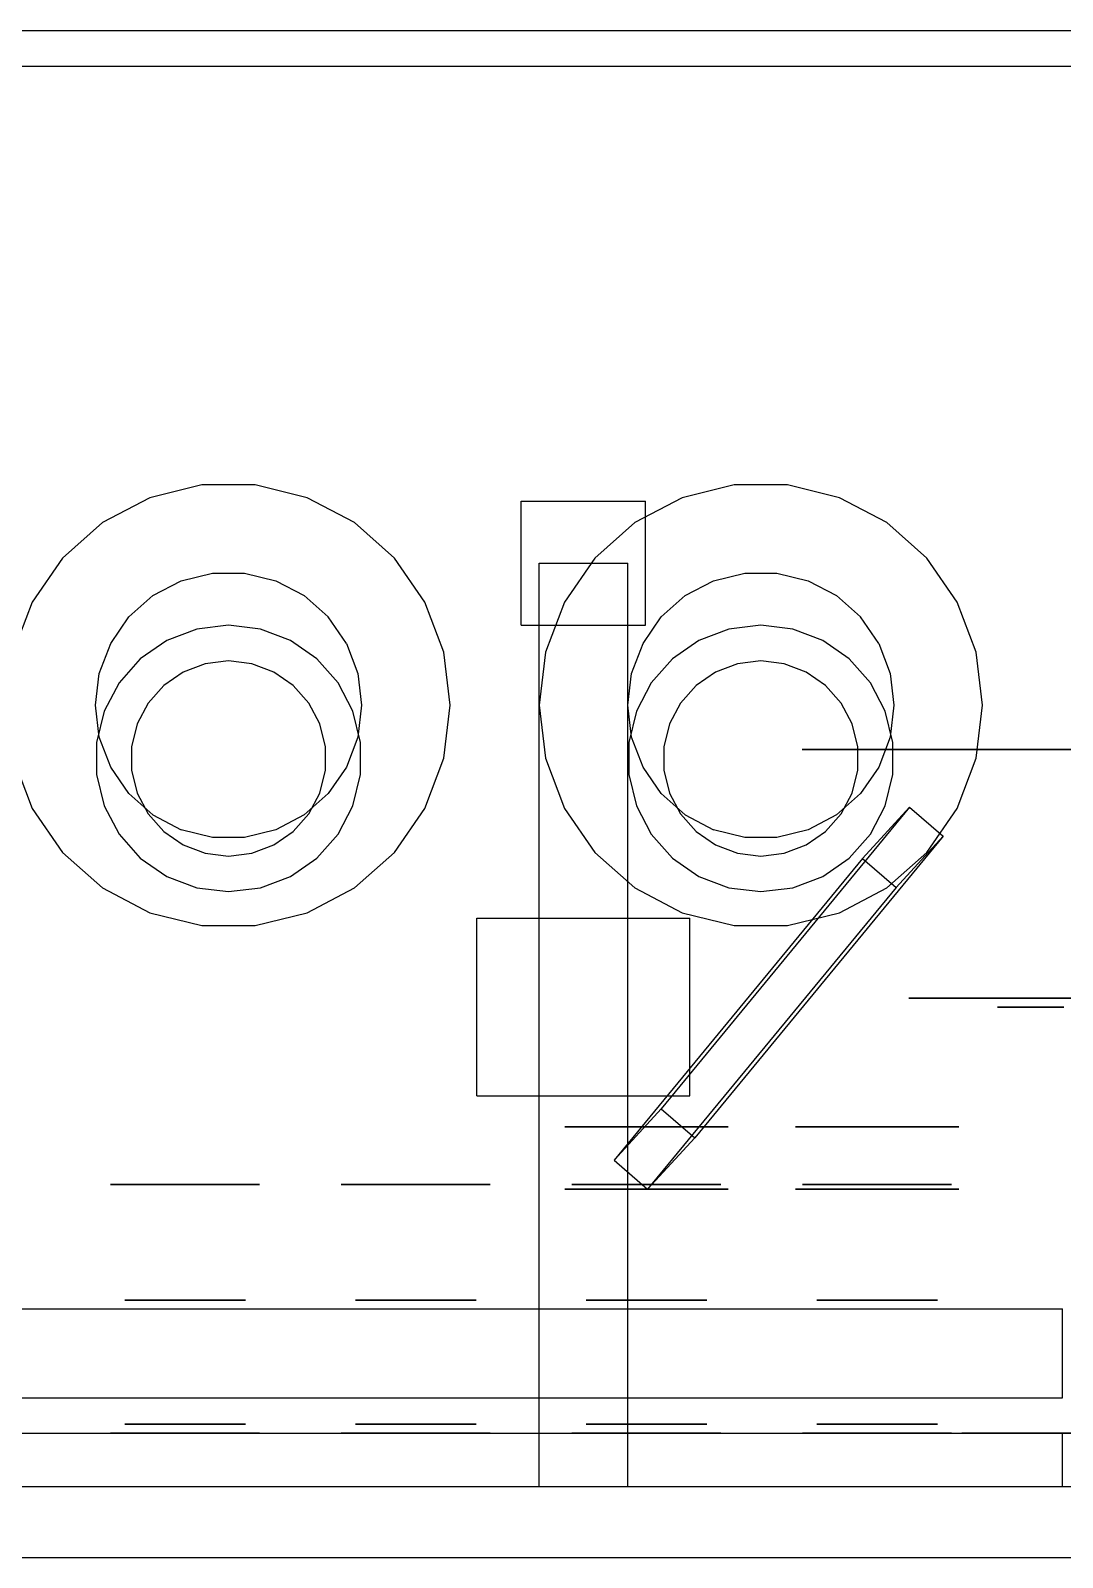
# Model space of a CAD drawing. Header units: millimetres. Extents: x -610 to 577, y -771 to 522.
# Drawn here: x -185.8 to -127.6, y 105 to 191 of the extents above; entities that cross this region are included whole.
import ezdxf

# ---------------------------------------------------------------- set-up
doc = ezdxf.new("R2010")
doc.units = ezdxf.units.MM
doc.layers.add('HIDDEN', color=8, linetype='Continuous')
doc.layers.add('VISIBLE', color=7, linetype='Continuous')

msp = doc.modelspace()

# ---------------------------------------------------------------- linework, layer by layer
at = {"layer": 'HIDDEN'}
for points in [[(-319.596, 191), (-79.596, 191)], [(-319.596, 191), (-79.596, 191)], [(-319.596, 191), (-79.596, 191)], [(-319.596, 191), (-79.596, 191)], [(-319.596, 189), (-79.596, 189)], [(-319.596, 189), (-79.596, 189)], [(-319.596, 189), (-79.596, 189)], [(-158.096, 164.5), (-151.096, 164.5)], [(-158.096, 164.5), (-151.096, 164.5)], [(-158.096, 157.5), (-158.096, 164.5)], [(-158.096, 157.5), (-158.096, 164.5)], [(-151.096, 157.5), (-151.096, 164.5)], [(-151.096, 157.5), (-151.096, 164.5)], [(-157.096, 161), (-152.096, 161)], [(-157.096, 161), (-152.096, 161)], [(-157.096, 109), (-157.096, 161)], [(-157.096, 109), (-157.096, 161)], [(-157.096, 161), (-152.096, 161)], [(-157.096, 161), (-152.096, 161)], [(-157.096, 109), (-157.096, 161)], [(-157.096, 109), (-157.096, 161)], [(-152.096, 109), (-152.096, 161)], [(-152.096, 109), (-152.096, 161)], [(-152.096, 109), (-152.096, 161)], [(-152.096, 109), (-152.096, 161)], [(-174.596, 157.5), (-176.391, 157.282)], [(-172.801, 157.282), (-174.596, 157.5)], [(-158.096, 157.5), (-151.096, 157.5)], [(-158.096, 157.5), (-151.096, 157.5)], [(-144.596, 157.5), (-146.391, 157.282)], [(-142.801, 157.282), (-144.596, 157.5)], [(-178.081, 156.641), (-179.569, 155.614)], [(-176.391, 157.282), (-178.081, 156.641)], [(-171.111, 156.641), (-172.801, 157.282)], [(-169.623, 155.614), (-171.111, 156.641)], [(-148.081, 156.641), (-149.569, 155.614)], [(-146.391, 157.282), (-148.081, 156.641)], [(-141.111, 156.641), (-142.801, 157.282)], [(-139.623, 155.614), (-141.111, 156.641)], [(-179.569, 155.614), (-180.768, 154.26)], [(-177.152, 154.87), (-178.243, 154.117)], [(-175.912, 155.34), (-177.152, 154.87)], [(-174.596, 155.5), (-175.912, 155.34)], [(-173.28, 155.34), (-174.596, 155.5)], [(-172.04, 154.87), (-173.28, 155.34)], [(-170.949, 154.117), (-172.04, 154.87)], [(-168.424, 154.26), (-169.623, 155.614)], [(-149.569, 155.614), (-150.768, 154.26)], [(-147.152, 154.87), (-148.243, 154.117)], [(-145.912, 155.34), (-147.152, 154.87)], [(-144.596, 155.5), (-145.912, 155.34)], [(-143.28, 155.34), (-144.596, 155.5)], [(-142.04, 154.87), (-143.28, 155.34)], [(-140.949, 154.117), (-142.04, 154.87)], [(-138.424, 154.26), (-139.623, 155.614)], [(-180.768, 154.26), (-181.609, 152.66)], [(-178.243, 154.117), (-179.122, 153.124)], [(-170.07, 153.124), (-170.949, 154.117)], [(-167.583, 152.66), (-168.424, 154.26)], [(-150.768, 154.26), (-151.609, 152.66)], [(-148.243, 154.117), (-149.122, 153.124)], [(-140.07, 153.124), (-140.949, 154.117)], [(-137.583, 152.66), (-138.424, 154.26)], [(-179.122, 153.124), (-179.739, 151.95)], [(-169.453, 151.95), (-170.07, 153.124)], [(-149.122, 153.124), (-149.739, 151.95)], [(-139.453, 151.95), (-140.07, 153.124)], [(-181.609, 152.66), (-182.041, 150.904)], [(-167.151, 150.904), (-167.583, 152.66)], [(-151.609, 152.66), (-152.041, 150.904)], [(-137.151, 150.904), (-137.583, 152.66)], [(-179.739, 151.95), (-180.056, 150.663)], [(-169.136, 150.663), (-169.453, 151.95)], [(-149.739, 151.95), (-150.056, 150.663)], [(-139.136, 150.663), (-139.453, 151.95)], [(-182.041, 150.904), (-182.041, 149.096)], [(-180.056, 150.663), (-180.056, 149.337)], [(-169.136, 149.337), (-169.136, 150.663)], [(-167.151, 149.096), (-167.151, 150.904)], [(-152.041, 150.904), (-152.041, 149.096)], [(-150.056, 150.663), (-150.056, 149.337)], [(-142.261, 150.5), (-142.13, 150.5)], [(-142.13, 150.5), (-142.261, 150.5)], [(-142.13, 150.5), (-141.092, 150.5)], [(-141.092, 150.5), (-142.13, 150.5)], [(-141.092, 150.5), (-139.075, 150.5)], [(-139.075, 150.5), (-141.092, 150.5)], [(-139.136, 149.337), (-139.136, 150.663)], [(-139.075, 150.5), (-136.198, 150.5)], [(-136.198, 150.5), (-139.075, 150.5)], [(-137.151, 149.096), (-137.151, 150.904)], [(-136.198, 150.5), (-132.626, 150.5)], [(-132.626, 150.5), (-136.198, 150.5)], [(-132.626, 150.5), (-128.569, 150.5)], [(-128.569, 150.5), (-132.626, 150.5)], [(-128.569, 150.5), (-124.261, 150.5)], [(-124.261, 150.5), (-128.569, 150.5)], [(-182.041, 149.096), (-181.609, 147.34)], [(-180.056, 149.337), (-179.739, 148.05)], [(-169.453, 148.05), (-169.136, 149.337)], [(-167.583, 147.34), (-167.151, 149.096)], [(-152.041, 149.096), (-151.609, 147.34)], [(-150.056, 149.337), (-149.739, 148.05)], [(-139.453, 148.05), (-139.136, 149.337)], [(-137.583, 147.34), (-137.151, 149.096)], [(-179.739, 148.05), (-179.122, 146.876)], [(-170.07, 146.876), (-169.453, 148.05)], [(-149.739, 148.05), (-149.122, 146.876)], [(-140.07, 146.876), (-139.453, 148.05)], [(-181.609, 147.34), (-180.768, 145.74)], [(-168.424, 145.74), (-167.583, 147.34)], [(-151.609, 147.34), (-150.768, 145.74)], [(-136.215, 147.261), (-150.215, 130.261)], [(-138.869, 144.373), (-136.215, 147.261)], [(-138.424, 145.74), (-137.583, 147.34)], [(-136.215, 147.261), (-134.323, 145.627)], [(-179.122, 146.876), (-178.243, 145.883)], [(-170.949, 145.883), (-170.07, 146.876)], [(-149.122, 146.876), (-148.243, 145.883)], [(-140.949, 145.883), (-140.07, 146.876)], [(-180.768, 145.74), (-179.569, 144.386)], [(-178.243, 145.883), (-177.152, 145.13)], [(-172.04, 145.13), (-170.949, 145.883)], [(-169.623, 144.386), (-168.424, 145.74)], [(-150.768, 145.74), (-149.569, 144.386)], [(-134.323, 145.627), (-148.323, 128.627)], [(-148.243, 145.883), (-147.152, 145.13)], [(-142.04, 145.13), (-140.949, 145.883)], [(-139.623, 144.386), (-138.424, 145.74)], [(-136.977, 142.739), (-134.323, 145.627)], [(-177.152, 145.13), (-175.912, 144.66)], [(-175.912, 144.66), (-174.596, 144.5)], [(-174.596, 144.5), (-173.28, 144.66)], [(-173.28, 144.66), (-172.04, 145.13)], [(-147.152, 145.13), (-145.912, 144.66)], [(-145.912, 144.66), (-144.596, 144.5)], [(-144.596, 144.5), (-143.28, 144.66)], [(-143.28, 144.66), (-142.04, 145.13)], [(-179.569, 144.386), (-178.081, 143.359)], [(-171.111, 143.359), (-169.623, 144.386)], [(-138.869, 144.373), (-152.869, 127.373)], [(-149.569, 144.386), (-148.081, 143.359)], [(-141.111, 143.359), (-139.623, 144.386)], [(-138.869, 144.373), (-136.977, 142.739)], [(-178.081, 143.359), (-176.391, 142.718)], [(-172.801, 142.718), (-171.111, 143.359)], [(-148.081, 143.359), (-146.391, 142.718)], [(-142.801, 142.718), (-141.111, 143.359)], [(-176.391, 142.718), (-174.596, 142.5)], [(-174.596, 142.5), (-172.801, 142.718)], [(-136.977, 142.739), (-150.977, 125.739)], [(-146.391, 142.718), (-144.596, 142.5)], [(-144.596, 142.5), (-142.801, 142.718)], [(-160.596, 141), (-148.596, 141)], [(-160.596, 141), (-148.596, 141)], [(-160.596, 131), (-160.596, 141)], [(-160.596, 131), (-160.596, 141)], [(-148.596, 131), (-148.596, 141)], [(-148.596, 131), (-148.596, 141)], [(-136.261, 136.5), (-136.174, 136.5)], [(-136.174, 136.5), (-136.261, 136.5)], [(-136.174, 136.5), (-135.482, 136.5)], [(-135.482, 136.5), (-136.174, 136.5)], [(-135.482, 136.5), (-134.137, 136.5)], [(-134.137, 136.5), (-135.482, 136.5)], [(-134.137, 136.5), (-132.219, 136.5)], [(-132.219, 136.5), (-134.137, 136.5)], [(-132.219, 136.5), (-129.838, 136.5)], [(-129.838, 136.5), (-132.219, 136.5)], [(-131.261, 136), (-131.21, 136)], [(-131.21, 136), (-131.261, 136)], [(-131.21, 136), (-130.806, 136)], [(-130.806, 136), (-131.21, 136)], [(-130.806, 136), (-130.022, 136)], [(-130.022, 136), (-130.806, 136)], [(-130.022, 136), (-128.903, 136)], [(-128.903, 136), (-130.022, 136)], [(-129.838, 136.5), (-127.133, 136.5)], [(-127.133, 136.5), (-129.838, 136.5)], [(-128.903, 136), (-127.514, 136)], [(-127.514, 136), (-128.903, 136)], [(-160.596, 131), (-148.596, 131)], [(-160.596, 131), (-148.596, 131)], [(-152.869, 127.373), (-150.215, 130.261)], [(-150.215, 130.261), (-148.323, 128.627)], [(-155.646, 129.25), (-155.612, 129.25)], [(-155.612, 129.25), (-155.646, 129.25)], [(-155.612, 129.25), (-155.347, 129.25)], [(-155.347, 129.25), (-155.612, 129.25)], [(-155.347, 129.25), (-154.832, 129.25)], [(-154.832, 129.25), (-155.347, 129.25)], [(-154.832, 129.25), (-154.096, 129.25)], [(-154.096, 129.25), (-154.832, 129.25)], [(-154.096, 129.25), (-153.184, 129.25)], [(-153.184, 129.25), (-154.096, 129.25)], [(-153.184, 129.25), (-152.147, 129.25)], [(-152.147, 129.25), (-153.184, 129.25)], [(-152.147, 129.25), (-151.046, 129.25)], [(-151.046, 129.25), (-152.147, 129.25)], [(-149.945, 129.25), (-151.046, 129.25)], [(-151.046, 129.25), (-149.945, 129.25)], [(-148.908, 129.25), (-149.945, 129.25)], [(-149.945, 129.25), (-148.908, 129.25)], [(-147.996, 129.25), (-148.908, 129.25)], [(-148.908, 129.25), (-147.996, 129.25)], [(-147.26, 129.25), (-147.996, 129.25)], [(-147.996, 129.25), (-147.26, 129.25)], [(-146.745, 129.25), (-147.26, 129.25)], [(-147.26, 129.25), (-146.745, 129.25)], [(-146.48, 129.25), (-146.745, 129.25)], [(-146.745, 129.25), (-146.48, 129.25)], [(-146.446, 129.25), (-146.48, 129.25)], [(-146.48, 129.25), (-146.446, 129.25)], [(-142.646, 129.25), (-142.612, 129.25)], [(-142.612, 129.25), (-142.646, 129.25)], [(-142.612, 129.25), (-142.347, 129.25)], [(-142.347, 129.25), (-142.612, 129.25)], [(-142.347, 129.25), (-141.832, 129.25)], [(-141.832, 129.25), (-142.347, 129.25)], [(-141.832, 129.25), (-141.096, 129.25)], [(-141.096, 129.25), (-141.832, 129.25)], [(-141.096, 129.25), (-140.184, 129.25)], [(-140.184, 129.25), (-141.096, 129.25)], [(-140.184, 129.25), (-139.147, 129.25)], [(-139.147, 129.25), (-140.184, 129.25)], [(-139.147, 129.25), (-138.046, 129.25)], [(-138.046, 129.25), (-139.147, 129.25)], [(-136.945, 129.25), (-138.046, 129.25)], [(-138.046, 129.25), (-136.945, 129.25)], [(-135.908, 129.25), (-136.945, 129.25)], [(-136.945, 129.25), (-135.908, 129.25)], [(-134.996, 129.25), (-135.908, 129.25)], [(-135.908, 129.25), (-134.996, 129.25)], [(-134.26, 129.25), (-134.996, 129.25)], [(-134.996, 129.25), (-134.26, 129.25)], [(-133.745, 129.25), (-134.26, 129.25)], [(-134.26, 129.25), (-133.745, 129.25)], [(-133.48, 129.25), (-133.745, 129.25)], [(-133.745, 129.25), (-133.48, 129.25)], [(-133.446, 129.25), (-133.48, 129.25)], [(-133.48, 129.25), (-133.446, 129.25)], [(-150.977, 125.739), (-148.323, 128.627)], [(-152.869, 127.373), (-150.977, 125.739)], [(-181.246, 126), (-181.215, 126)], [(-181.215, 126), (-181.246, 126)], [(-181.215, 126), (-180.973, 126)], [(-180.973, 126), (-181.215, 126)], [(-180.973, 126), (-180.503, 126)], [(-180.503, 126), (-180.973, 126)], [(-180.503, 126), (-179.831, 126)], [(-179.831, 126), (-180.503, 126)], [(-179.831, 126), (-178.998, 126)], [(-178.998, 126), (-179.831, 126)], [(-178.998, 126), (-178.051, 126)], [(-178.051, 126), (-178.998, 126)], [(-178.051, 126), (-177.046, 126)], [(-177.046, 126), (-178.051, 126)], [(-176.041, 126), (-177.046, 126)], [(-177.046, 126), (-176.041, 126)], [(-175.094, 126), (-176.041, 126)], [(-176.041, 126), (-175.094, 126)], [(-174.261, 126), (-175.094, 126)], [(-175.094, 126), (-174.261, 126)], [(-173.589, 126), (-174.261, 126)], [(-174.261, 126), (-173.589, 126)], [(-173.119, 126), (-173.589, 126)], [(-173.589, 126), (-173.119, 126)], [(-172.877, 126), (-173.119, 126)], [(-173.119, 126), (-172.877, 126)], [(-172.846, 126), (-172.877, 126)], [(-172.877, 126), (-172.846, 126)], [(-168.246, 126), (-168.215, 126)], [(-168.215, 126), (-168.246, 126)], [(-168.215, 126), (-167.973, 126)], [(-167.973, 126), (-168.215, 126)], [(-167.973, 126), (-167.503, 126)], [(-167.503, 126), (-167.973, 126)], [(-167.503, 126), (-166.831, 126)], [(-166.831, 126), (-167.503, 126)], [(-166.831, 126), (-165.998, 126)], [(-165.998, 126), (-166.831, 126)], [(-165.998, 126), (-165.051, 126)], [(-165.051, 126), (-165.998, 126)], [(-165.051, 126), (-164.046, 126)], [(-164.046, 126), (-165.051, 126)], [(-163.041, 126), (-164.046, 126)], [(-164.046, 126), (-163.041, 126)], [(-162.094, 126), (-163.041, 126)], [(-163.041, 126), (-162.094, 126)], [(-161.261, 126), (-162.094, 126)], [(-162.094, 126), (-161.261, 126)], [(-160.589, 126), (-161.261, 126)], [(-161.261, 126), (-160.589, 126)], [(-160.119, 126), (-160.589, 126)], [(-160.589, 126), (-160.119, 126)], [(-159.877, 126), (-160.119, 126)], [(-160.119, 126), (-159.877, 126)], [(-159.846, 126), (-159.877, 126)], [(-159.877, 126), (-159.846, 126)], [(-155.646, 125.75), (-155.612, 125.75)], [(-155.612, 125.75), (-155.646, 125.75)], [(-155.612, 125.75), (-155.347, 125.75)], [(-155.347, 125.75), (-155.612, 125.75)], [(-155.347, 125.75), (-154.832, 125.75)], [(-154.832, 125.75), (-155.347, 125.75)], [(-155.246, 126), (-155.215, 126)], [(-155.215, 126), (-155.246, 126)], [(-155.215, 126), (-154.973, 126)], [(-154.973, 126), (-155.215, 126)], [(-154.973, 126), (-154.503, 126)], [(-154.503, 126), (-154.973, 126)], [(-154.832, 125.75), (-154.096, 125.75)], [(-154.096, 125.75), (-154.832, 125.75)], [(-154.503, 126), (-153.831, 126)], [(-153.831, 126), (-154.503, 126)], [(-154.096, 125.75), (-153.184, 125.75)], [(-153.184, 125.75), (-154.096, 125.75)], [(-153.831, 126), (-152.998, 126)], [(-152.998, 126), (-153.831, 126)], [(-153.184, 125.75), (-152.147, 125.75)], [(-152.147, 125.75), (-153.184, 125.75)], [(-152.998, 126), (-152.051, 126)], [(-152.051, 126), (-152.998, 126)], [(-152.147, 125.75), (-151.046, 125.75)], [(-151.046, 125.75), (-152.147, 125.75)], [(-152.051, 126), (-151.046, 126)], [(-151.046, 126), (-152.051, 126)], [(-150.041, 126), (-151.046, 126)], [(-151.046, 126), (-150.041, 126)], [(-149.945, 125.75), (-151.046, 125.75)], [(-151.046, 125.75), (-149.945, 125.75)], [(-149.094, 126), (-150.041, 126)], [(-150.041, 126), (-149.094, 126)], [(-148.908, 125.75), (-149.945, 125.75)], [(-149.945, 125.75), (-148.908, 125.75)], [(-148.261, 126), (-149.094, 126)], [(-149.094, 126), (-148.261, 126)], [(-147.996, 125.75), (-148.908, 125.75)], [(-148.908, 125.75), (-147.996, 125.75)], [(-147.589, 126), (-148.261, 126)], [(-148.261, 126), (-147.589, 126)], [(-147.26, 125.75), (-147.996, 125.75)], [(-147.996, 125.75), (-147.26, 125.75)], [(-147.119, 126), (-147.589, 126)], [(-147.589, 126), (-147.119, 126)], [(-146.745, 125.75), (-147.26, 125.75)], [(-147.26, 125.75), (-146.745, 125.75)], [(-146.877, 126), (-147.119, 126)], [(-147.119, 126), (-146.877, 126)], [(-146.846, 126), (-146.877, 126)], [(-146.877, 126), (-146.846, 126)], [(-146.48, 125.75), (-146.745, 125.75)], [(-146.745, 125.75), (-146.48, 125.75)], [(-146.446, 125.75), (-146.48, 125.75)], [(-146.48, 125.75), (-146.446, 125.75)], [(-142.646, 125.75), (-142.612, 125.75)], [(-142.612, 125.75), (-142.646, 125.75)], [(-142.612, 125.75), (-142.347, 125.75)], [(-142.347, 125.75), (-142.612, 125.75)], [(-142.347, 125.75), (-141.832, 125.75)], [(-141.832, 125.75), (-142.347, 125.75)], [(-142.246, 126), (-142.215, 126)], [(-142.215, 126), (-142.246, 126)], [(-142.215, 126), (-141.973, 126)], [(-141.973, 126), (-142.215, 126)], [(-141.973, 126), (-141.503, 126)], [(-141.503, 126), (-141.973, 126)], [(-141.832, 125.75), (-141.096, 125.75)], [(-141.096, 125.75), (-141.832, 125.75)], [(-141.503, 126), (-140.831, 126)], [(-140.831, 126), (-141.503, 126)], [(-141.096, 125.75), (-140.184, 125.75)], [(-140.184, 125.75), (-141.096, 125.75)], [(-140.831, 126), (-139.998, 126)], [(-139.998, 126), (-140.831, 126)], [(-140.184, 125.75), (-139.147, 125.75)], [(-139.147, 125.75), (-140.184, 125.75)], [(-139.998, 126), (-139.051, 126)], [(-139.051, 126), (-139.998, 126)], [(-139.147, 125.75), (-138.046, 125.75)], [(-138.046, 125.75), (-139.147, 125.75)], [(-139.051, 126), (-138.046, 126)], [(-138.046, 126), (-139.051, 126)], [(-137.041, 126), (-138.046, 126)], [(-138.046, 126), (-137.041, 126)], [(-136.945, 125.75), (-138.046, 125.75)], [(-138.046, 125.75), (-136.945, 125.75)], [(-136.094, 126), (-137.041, 126)], [(-137.041, 126), (-136.094, 126)], [(-135.908, 125.75), (-136.945, 125.75)], [(-136.945, 125.75), (-135.908, 125.75)], [(-135.261, 126), (-136.094, 126)], [(-136.094, 126), (-135.261, 126)], [(-134.996, 125.75), (-135.908, 125.75)], [(-135.908, 125.75), (-134.996, 125.75)], [(-134.589, 126), (-135.261, 126)], [(-135.261, 126), (-134.589, 126)], [(-134.26, 125.75), (-134.996, 125.75)], [(-134.996, 125.75), (-134.26, 125.75)], [(-134.119, 126), (-134.589, 126)], [(-134.589, 126), (-134.119, 126)], [(-133.745, 125.75), (-134.26, 125.75)], [(-134.26, 125.75), (-133.745, 125.75)], [(-133.877, 126), (-134.119, 126)], [(-134.119, 126), (-133.877, 126)], [(-133.846, 126), (-133.877, 126)], [(-133.877, 126), (-133.846, 126)], [(-133.48, 125.75), (-133.745, 125.75)], [(-133.745, 125.75), (-133.48, 125.75)], [(-133.446, 125.75), (-133.48, 125.75)], [(-133.48, 125.75), (-133.446, 125.75)], [(-259.596, 119), (-127.596, 119)], [(-259.596, 119), (-127.596, 119)], [(-259.596, 119), (-127.596, 119)], [(-259.596, 119), (-127.596, 119)], [(-180.446, 119.5), (-180.421, 119.5)], [(-180.421, 119.5), (-180.446, 119.5)], [(-180.421, 119.5), (-180.225, 119.5)], [(-180.225, 119.5), (-180.421, 119.5)], [(-180.225, 119.5), (-179.844, 119.5)], [(-179.844, 119.5), (-180.225, 119.5)], [(-179.844, 119.5), (-179.301, 119.5)], [(-179.301, 119.5), (-179.844, 119.5)], [(-179.301, 119.5), (-178.626, 119.5)], [(-178.626, 119.5), (-179.301, 119.5)], [(-178.626, 119.5), (-177.86, 119.5)], [(-177.86, 119.5), (-178.626, 119.5)], [(-177.86, 119.5), (-177.046, 119.5)], [(-177.046, 119.5), (-177.86, 119.5)], [(-176.232, 119.5), (-177.046, 119.5)], [(-177.046, 119.5), (-176.232, 119.5)], [(-175.466, 119.5), (-176.232, 119.5)], [(-176.232, 119.5), (-175.466, 119.5)], [(-174.791, 119.5), (-175.466, 119.5)], [(-175.466, 119.5), (-174.791, 119.5)], [(-174.248, 119.5), (-174.791, 119.5)], [(-174.791, 119.5), (-174.248, 119.5)], [(-173.867, 119.5), (-174.248, 119.5)], [(-174.248, 119.5), (-173.867, 119.5)], [(-173.671, 119.5), (-173.867, 119.5)], [(-173.867, 119.5), (-173.671, 119.5)], [(-173.646, 119.5), (-173.671, 119.5)], [(-173.671, 119.5), (-173.646, 119.5)], [(-167.446, 119.5), (-167.421, 119.5)], [(-167.421, 119.5), (-167.446, 119.5)], [(-167.421, 119.5), (-167.225, 119.5)], [(-167.225, 119.5), (-167.421, 119.5)], [(-167.225, 119.5), (-166.844, 119.5)], [(-166.844, 119.5), (-167.225, 119.5)], [(-166.844, 119.5), (-166.301, 119.5)], [(-166.301, 119.5), (-166.844, 119.5)], [(-166.301, 119.5), (-165.626, 119.5)], [(-165.626, 119.5), (-166.301, 119.5)], [(-165.626, 119.5), (-164.86, 119.5)], [(-164.86, 119.5), (-165.626, 119.5)], [(-164.86, 119.5), (-164.046, 119.5)], [(-164.046, 119.5), (-164.86, 119.5)], [(-163.232, 119.5), (-164.046, 119.5)], [(-164.046, 119.5), (-163.232, 119.5)], [(-162.466, 119.5), (-163.232, 119.5)], [(-163.232, 119.5), (-162.466, 119.5)], [(-161.791, 119.5), (-162.466, 119.5)], [(-162.466, 119.5), (-161.791, 119.5)], [(-161.248, 119.5), (-161.791, 119.5)], [(-161.791, 119.5), (-161.248, 119.5)], [(-160.867, 119.5), (-161.248, 119.5)], [(-161.248, 119.5), (-160.867, 119.5)], [(-160.671, 119.5), (-160.867, 119.5)], [(-160.867, 119.5), (-160.671, 119.5)], [(-160.646, 119.5), (-160.671, 119.5)], [(-160.671, 119.5), (-160.646, 119.5)], [(-154.446, 119.5), (-154.421, 119.5)], [(-154.421, 119.5), (-154.446, 119.5)], [(-154.421, 119.5), (-154.225, 119.5)], [(-154.225, 119.5), (-154.421, 119.5)], [(-154.225, 119.5), (-153.844, 119.5)], [(-153.844, 119.5), (-154.225, 119.5)], [(-153.844, 119.5), (-153.301, 119.5)], [(-153.301, 119.5), (-153.844, 119.5)], [(-153.301, 119.5), (-152.626, 119.5)], [(-152.626, 119.5), (-153.301, 119.5)], [(-152.626, 119.5), (-151.86, 119.5)], [(-151.86, 119.5), (-152.626, 119.5)], [(-151.86, 119.5), (-151.046, 119.5)], [(-151.046, 119.5), (-151.86, 119.5)], [(-150.232, 119.5), (-151.046, 119.5)], [(-151.046, 119.5), (-150.232, 119.5)], [(-149.466, 119.5), (-150.232, 119.5)], [(-150.232, 119.5), (-149.466, 119.5)], [(-148.791, 119.5), (-149.466, 119.5)], [(-149.466, 119.5), (-148.791, 119.5)], [(-148.248, 119.5), (-148.791, 119.5)], [(-148.791, 119.5), (-148.248, 119.5)], [(-147.867, 119.5), (-148.248, 119.5)], [(-148.248, 119.5), (-147.867, 119.5)], [(-147.671, 119.5), (-147.867, 119.5)], [(-147.867, 119.5), (-147.671, 119.5)], [(-147.646, 119.5), (-147.671, 119.5)], [(-147.671, 119.5), (-147.646, 119.5)], [(-141.446, 119.5), (-141.421, 119.5)], [(-141.421, 119.5), (-141.446, 119.5)], [(-141.421, 119.5), (-141.225, 119.5)], [(-141.225, 119.5), (-141.421, 119.5)], [(-141.225, 119.5), (-140.844, 119.5)], [(-140.844, 119.5), (-141.225, 119.5)], [(-140.844, 119.5), (-140.301, 119.5)], [(-140.301, 119.5), (-140.844, 119.5)], [(-140.301, 119.5), (-139.626, 119.5)], [(-139.626, 119.5), (-140.301, 119.5)], [(-139.626, 119.5), (-138.86, 119.5)], [(-138.86, 119.5), (-139.626, 119.5)], [(-138.86, 119.5), (-138.046, 119.5)], [(-138.046, 119.5), (-138.86, 119.5)], [(-137.232, 119.5), (-138.046, 119.5)], [(-138.046, 119.5), (-137.232, 119.5)], [(-136.466, 119.5), (-137.232, 119.5)], [(-137.232, 119.5), (-136.466, 119.5)], [(-135.791, 119.5), (-136.466, 119.5)], [(-136.466, 119.5), (-135.791, 119.5)], [(-135.248, 119.5), (-135.791, 119.5)], [(-135.791, 119.5), (-135.248, 119.5)], [(-134.867, 119.5), (-135.248, 119.5)], [(-135.248, 119.5), (-134.867, 119.5)], [(-134.671, 119.5), (-134.867, 119.5)], [(-134.867, 119.5), (-134.671, 119.5)], [(-134.646, 119.5), (-134.671, 119.5)], [(-134.671, 119.5), (-134.646, 119.5)], [(-127.596, 114), (-127.596, 119)], [(-127.596, 114), (-127.596, 119)], [(-127.596, 114), (-127.596, 119)], [(-127.596, 114), (-127.596, 119)], [(-259.596, 114), (-127.596, 114)], [(-259.596, 114), (-127.596, 114)], [(-259.596, 114), (-127.596, 114)], [(-259.596, 114), (-127.596, 114)], [(-259.596, 112), (-127.596, 112)], [(-259.596, 112), (-127.596, 112)], [(-181.246, 112), (-181.215, 112)], [(-181.215, 112), (-181.246, 112)], [(-181.215, 112), (-180.973, 112)], [(-180.973, 112), (-181.215, 112)], [(-180.973, 112), (-180.503, 112)], [(-180.503, 112), (-180.973, 112)], [(-180.503, 112), (-179.831, 112)], [(-179.831, 112), (-180.503, 112)], [(-180.446, 112.5), (-180.421, 112.5)], [(-180.421, 112.5), (-180.446, 112.5)], [(-180.421, 112.5), (-180.225, 112.5)], [(-180.225, 112.5), (-180.421, 112.5)], [(-180.225, 112.5), (-179.844, 112.5)], [(-179.844, 112.5), (-180.225, 112.5)], [(-179.844, 112.5), (-179.301, 112.5)], [(-179.301, 112.5), (-179.844, 112.5)], [(-179.831, 112), (-178.998, 112)], [(-178.998, 112), (-179.831, 112)], [(-179.301, 112.5), (-178.626, 112.5)], [(-178.626, 112.5), (-179.301, 112.5)], [(-178.998, 112), (-178.051, 112)], [(-178.051, 112), (-178.998, 112)], [(-178.626, 112.5), (-177.86, 112.5)], [(-177.86, 112.5), (-178.626, 112.5)], [(-178.051, 112), (-177.046, 112)], [(-177.046, 112), (-178.051, 112)], [(-177.86, 112.5), (-177.046, 112.5)], [(-177.046, 112.5), (-177.86, 112.5)], [(-176.232, 112.5), (-177.046, 112.5)], [(-177.046, 112.5), (-176.232, 112.5)], [(-176.041, 112), (-177.046, 112)], [(-177.046, 112), (-176.041, 112)], [(-175.466, 112.5), (-176.232, 112.5)], [(-176.232, 112.5), (-175.466, 112.5)], [(-175.094, 112), (-176.041, 112)], [(-176.041, 112), (-175.094, 112)], [(-174.791, 112.5), (-175.466, 112.5)], [(-175.466, 112.5), (-174.791, 112.5)], [(-174.261, 112), (-175.094, 112)], [(-175.094, 112), (-174.261, 112)], [(-174.248, 112.5), (-174.791, 112.5)], [(-174.791, 112.5), (-174.248, 112.5)], [(-173.589, 112), (-174.261, 112)], [(-174.261, 112), (-173.589, 112)], [(-173.867, 112.5), (-174.248, 112.5)], [(-174.248, 112.5), (-173.867, 112.5)], [(-173.671, 112.5), (-173.867, 112.5)], [(-173.867, 112.5), (-173.671, 112.5)], [(-173.646, 112.5), (-173.671, 112.5)], [(-173.671, 112.5), (-173.646, 112.5)], [(-173.119, 112), (-173.589, 112)], [(-173.589, 112), (-173.119, 112)], [(-172.877, 112), (-173.119, 112)], [(-173.119, 112), (-172.877, 112)], [(-172.846, 112), (-172.877, 112)], [(-172.877, 112), (-172.846, 112)], [(-168.246, 112), (-168.215, 112)], [(-168.215, 112), (-168.246, 112)], [(-168.215, 112), (-167.973, 112)], [(-167.973, 112), (-168.215, 112)], [(-167.973, 112), (-167.503, 112)], [(-167.503, 112), (-167.973, 112)], [(-167.503, 112), (-166.831, 112)], [(-166.831, 112), (-167.503, 112)], [(-167.446, 112.5), (-167.421, 112.5)], [(-167.421, 112.5), (-167.446, 112.5)], [(-167.421, 112.5), (-167.225, 112.5)], [(-167.225, 112.5), (-167.421, 112.5)], [(-167.225, 112.5), (-166.844, 112.5)], [(-166.844, 112.5), (-167.225, 112.5)], [(-166.844, 112.5), (-166.301, 112.5)], [(-166.301, 112.5), (-166.844, 112.5)], [(-166.831, 112), (-165.998, 112)], [(-165.998, 112), (-166.831, 112)], [(-166.301, 112.5), (-165.626, 112.5)], [(-165.626, 112.5), (-166.301, 112.5)], [(-165.998, 112), (-165.051, 112)], [(-165.051, 112), (-165.998, 112)], [(-165.626, 112.5), (-164.86, 112.5)], [(-164.86, 112.5), (-165.626, 112.5)], [(-165.051, 112), (-164.046, 112)], [(-164.046, 112), (-165.051, 112)], [(-164.86, 112.5), (-164.046, 112.5)], [(-164.046, 112.5), (-164.86, 112.5)], [(-163.232, 112.5), (-164.046, 112.5)], [(-164.046, 112.5), (-163.232, 112.5)], [(-163.041, 112), (-164.046, 112)], [(-164.046, 112), (-163.041, 112)], [(-162.466, 112.5), (-163.232, 112.5)], [(-163.232, 112.5), (-162.466, 112.5)], [(-162.094, 112), (-163.041, 112)], [(-163.041, 112), (-162.094, 112)], [(-161.791, 112.5), (-162.466, 112.5)], [(-162.466, 112.5), (-161.791, 112.5)], [(-161.261, 112), (-162.094, 112)], [(-162.094, 112), (-161.261, 112)], [(-161.248, 112.5), (-161.791, 112.5)], [(-161.791, 112.5), (-161.248, 112.5)], [(-160.589, 112), (-161.261, 112)], [(-161.261, 112), (-160.589, 112)], [(-160.867, 112.5), (-161.248, 112.5)], [(-161.248, 112.5), (-160.867, 112.5)], [(-160.671, 112.5), (-160.867, 112.5)], [(-160.867, 112.5), (-160.671, 112.5)], [(-160.646, 112.5), (-160.671, 112.5)], [(-160.671, 112.5), (-160.646, 112.5)], [(-160.119, 112), (-160.589, 112)], [(-160.589, 112), (-160.119, 112)], [(-159.877, 112), (-160.119, 112)], [(-160.119, 112), (-159.877, 112)], [(-159.846, 112), (-159.877, 112)], [(-159.877, 112), (-159.846, 112)], [(-155.246, 112), (-155.215, 112)], [(-155.215, 112), (-155.246, 112)], [(-155.215, 112), (-154.973, 112)], [(-154.973, 112), (-155.215, 112)], [(-154.973, 112), (-154.503, 112)], [(-154.503, 112), (-154.973, 112)], [(-154.503, 112), (-153.831, 112)], [(-153.831, 112), (-154.503, 112)], [(-154.446, 112.5), (-154.421, 112.5)], [(-154.421, 112.5), (-154.446, 112.5)], [(-154.421, 112.5), (-154.225, 112.5)], [(-154.225, 112.5), (-154.421, 112.5)], [(-154.225, 112.5), (-153.844, 112.5)], [(-153.844, 112.5), (-154.225, 112.5)], [(-153.844, 112.5), (-153.301, 112.5)], [(-153.301, 112.5), (-153.844, 112.5)], [(-153.831, 112), (-152.998, 112)], [(-152.998, 112), (-153.831, 112)], [(-153.301, 112.5), (-152.626, 112.5)], [(-152.626, 112.5), (-153.301, 112.5)], [(-152.998, 112), (-152.051, 112)], [(-152.051, 112), (-152.998, 112)], [(-152.626, 112.5), (-151.86, 112.5)], [(-151.86, 112.5), (-152.626, 112.5)], [(-152.051, 112), (-151.046, 112)], [(-151.046, 112), (-152.051, 112)], [(-151.86, 112.5), (-151.046, 112.5)], [(-151.046, 112.5), (-151.86, 112.5)], [(-150.232, 112.5), (-151.046, 112.5)], [(-151.046, 112.5), (-150.232, 112.5)], [(-150.041, 112), (-151.046, 112)], [(-151.046, 112), (-150.041, 112)], [(-149.466, 112.5), (-150.232, 112.5)], [(-150.232, 112.5), (-149.466, 112.5)], [(-149.094, 112), (-150.041, 112)], [(-150.041, 112), (-149.094, 112)], [(-148.791, 112.5), (-149.466, 112.5)], [(-149.466, 112.5), (-148.791, 112.5)], [(-148.261, 112), (-149.094, 112)], [(-149.094, 112), (-148.261, 112)], [(-148.248, 112.5), (-148.791, 112.5)], [(-148.791, 112.5), (-148.248, 112.5)], [(-147.589, 112), (-148.261, 112)], [(-148.261, 112), (-147.589, 112)], [(-147.867, 112.5), (-148.248, 112.5)], [(-148.248, 112.5), (-147.867, 112.5)], [(-147.671, 112.5), (-147.867, 112.5)], [(-147.867, 112.5), (-147.671, 112.5)], [(-147.646, 112.5), (-147.671, 112.5)], [(-147.671, 112.5), (-147.646, 112.5)], [(-147.119, 112), (-147.589, 112)], [(-147.589, 112), (-147.119, 112)], [(-146.877, 112), (-147.119, 112)], [(-147.119, 112), (-146.877, 112)], [(-146.846, 112), (-146.877, 112)], [(-146.877, 112), (-146.846, 112)], [(-142.246, 112), (-142.215, 112)], [(-142.215, 112), (-142.246, 112)], [(-142.215, 112), (-141.973, 112)], [(-141.973, 112), (-142.215, 112)], [(-141.973, 112), (-141.503, 112)], [(-141.503, 112), (-141.973, 112)], [(-141.503, 112), (-140.831, 112)], [(-140.831, 112), (-141.503, 112)], [(-141.446, 112.5), (-141.421, 112.5)], [(-141.421, 112.5), (-141.446, 112.5)], [(-141.421, 112.5), (-141.225, 112.5)], [(-141.225, 112.5), (-141.421, 112.5)], [(-141.225, 112.5), (-140.844, 112.5)], [(-140.844, 112.5), (-141.225, 112.5)], [(-140.844, 112.5), (-140.301, 112.5)], [(-140.301, 112.5), (-140.844, 112.5)], [(-140.831, 112), (-139.998, 112)], [(-139.998, 112), (-140.831, 112)], [(-140.301, 112.5), (-139.626, 112.5)], [(-139.626, 112.5), (-140.301, 112.5)], [(-139.998, 112), (-139.051, 112)], [(-139.051, 112), (-139.998, 112)], [(-139.626, 112.5), (-138.86, 112.5)], [(-138.86, 112.5), (-139.626, 112.5)], [(-139.051, 112), (-138.046, 112)], [(-138.046, 112), (-139.051, 112)], [(-138.86, 112.5), (-138.046, 112.5)], [(-138.046, 112.5), (-138.86, 112.5)], [(-137.232, 112.5), (-138.046, 112.5)], [(-138.046, 112.5), (-137.232, 112.5)], [(-137.041, 112), (-138.046, 112)], [(-138.046, 112), (-137.041, 112)], [(-136.466, 112.5), (-137.232, 112.5)], [(-137.232, 112.5), (-136.466, 112.5)], [(-136.094, 112), (-137.041, 112)], [(-137.041, 112), (-136.094, 112)], [(-135.791, 112.5), (-136.466, 112.5)], [(-136.466, 112.5), (-135.791, 112.5)], [(-135.261, 112), (-136.094, 112)], [(-136.094, 112), (-135.261, 112)], [(-135.248, 112.5), (-135.791, 112.5)], [(-135.791, 112.5), (-135.248, 112.5)], [(-134.589, 112), (-135.261, 112)], [(-135.261, 112), (-134.589, 112)], [(-134.867, 112.5), (-135.248, 112.5)], [(-135.248, 112.5), (-134.867, 112.5)], [(-134.671, 112.5), (-134.867, 112.5)], [(-134.867, 112.5), (-134.671, 112.5)], [(-134.646, 112.5), (-134.671, 112.5)], [(-134.671, 112.5), (-134.646, 112.5)], [(-134.119, 112), (-134.589, 112)], [(-134.589, 112), (-134.119, 112)], [(-133.877, 112), (-134.119, 112)], [(-134.119, 112), (-133.877, 112)], [(-133.846, 112), (-133.877, 112)], [(-133.877, 112), (-133.846, 112)], [(-133.261, 112), (-133.196, 112)], [(-133.196, 112), (-133.261, 112)], [(-133.196, 112), (-132.676, 112)], [(-132.676, 112), (-133.196, 112)], [(-132.676, 112), (-131.668, 112)], [(-131.668, 112), (-132.676, 112)], [(-131.668, 112), (-130.229, 112)], [(-130.229, 112), (-131.668, 112)], [(-130.229, 112), (-128.444, 112)], [(-128.444, 112), (-130.229, 112)], [(-128.444, 112), (-126.415, 112)], [(-126.415, 112), (-128.444, 112)], [(-127.596, 109), (-127.596, 112)], [(-127.596, 109), (-127.596, 112)], [(-319.596, 109), (-79.596, 109)], [(-319.596, 109), (-79.596, 109)], [(-319.596, 109), (-79.596, 109)], [(-319.596, 109), (-79.596, 109)], [(-259.596, 109), (-127.596, 109)], [(-259.596, 109), (-127.596, 109)], [(-157.096, 109), (-152.096, 109)], [(-157.096, 109), (-152.096, 109)], [(-157.096, 109), (-152.096, 109)], [(-157.096, 109), (-152.096, 109)], [(-319.596, 105), (-79.596, 105)]]:
    msp.add_lwpolyline(points, dxfattribs=at)
at = {"layer": 'VISIBLE'}
for points in [[(-192.268, 189), (-79.596, 189)], [(-176.103, 165.409), (-179.029, 164.688)], [(-173.089, 165.409), (-176.103, 165.409)], [(-170.163, 164.688), (-173.089, 165.409)], [(-146.103, 165.409), (-149.029, 164.688)], [(-143.089, 165.409), (-146.103, 165.409)], [(-140.163, 164.688), (-143.089, 165.409)], [(-179.029, 164.688), (-181.697, 163.287)], [(-167.495, 163.287), (-170.163, 164.688)], [(-149.029, 164.688), (-151.697, 163.287)], [(-137.495, 163.287), (-140.163, 164.688)], [(-181.697, 163.287), (-183.952, 161.289)], [(-165.24, 161.289), (-167.495, 163.287)], [(-151.697, 163.287), (-153.952, 161.289)], [(-135.24, 161.289), (-137.495, 163.287)], [(-183.952, 161.289), (-185.664, 158.809)], [(-163.528, 158.809), (-165.24, 161.289)], [(-153.952, 161.289), (-155.664, 158.809)], [(-133.528, 158.809), (-135.24, 161.289)], [(-178.856, 159.172), (-177.256, 160.013)], [(-177.256, 160.013), (-175.5, 160.445)], [(-175.5, 160.445), (-173.692, 160.445)], [(-173.692, 160.445), (-171.936, 160.013)], [(-171.936, 160.013), (-170.336, 159.172)], [(-148.856, 159.172), (-147.256, 160.013)], [(-147.256, 160.013), (-145.5, 160.445)], [(-145.5, 160.445), (-143.692, 160.445)], [(-143.692, 160.445), (-141.936, 160.013)], [(-141.936, 160.013), (-140.336, 159.172)], [(-180.21, 157.973), (-178.856, 159.172)], [(-170.336, 159.172), (-168.982, 157.973)], [(-150.21, 157.973), (-148.856, 159.172)], [(-140.336, 159.172), (-138.982, 157.973)], [(-185.664, 158.809), (-186.733, 155.991)], [(-162.459, 155.991), (-163.528, 158.809)], [(-155.664, 158.809), (-156.733, 155.991)], [(-132.459, 155.991), (-133.528, 158.809)], [(-181.237, 156.485), (-180.21, 157.973)], [(-167.955, 156.485), (-168.982, 157.973)], [(-151.237, 156.485), (-150.21, 157.973)], [(-137.955, 156.485), (-138.982, 157.973)], [(-181.878, 154.795), (-181.237, 156.485)], [(-167.955, 156.485), (-167.314, 154.795)], [(-162.096, 153), (-162.459, 155.991)], [(-156.733, 155.991), (-157.096, 153)], [(-151.878, 154.795), (-151.237, 156.485)], [(-137.955, 156.485), (-137.314, 154.795)], [(-132.096, 153), (-132.459, 155.991)], [(-182.096, 153), (-181.878, 154.795)], [(-167.314, 154.795), (-167.096, 153)], [(-152.096, 153), (-151.878, 154.795)], [(-137.314, 154.795), (-137.096, 153)], [(-181.878, 151.205), (-182.096, 153)], [(-167.096, 153), (-167.314, 151.205)], [(-162.459, 150.009), (-162.096, 153)], [(-157.096, 153), (-156.733, 150.009)], [(-151.878, 151.205), (-152.096, 153)], [(-137.096, 153), (-137.314, 151.205)], [(-132.459, 150.009), (-132.096, 153)], [(-181.237, 149.515), (-181.878, 151.205)], [(-167.314, 151.205), (-167.955, 149.515)], [(-151.237, 149.515), (-151.878, 151.205)], [(-137.314, 151.205), (-137.955, 149.515)], [(-186.733, 150.009), (-185.664, 147.191)], [(-163.528, 147.191), (-162.459, 150.009)], [(-156.733, 150.009), (-155.664, 147.191)], [(-133.528, 147.191), (-132.459, 150.009)], [(-180.21, 148.027), (-181.237, 149.515)], [(-167.955, 149.515), (-168.982, 148.027)], [(-150.21, 148.027), (-151.237, 149.515)], [(-137.955, 149.515), (-138.982, 148.027)], [(-178.856, 146.828), (-180.21, 148.027)], [(-168.982, 148.027), (-170.336, 146.828)], [(-148.856, 146.828), (-150.21, 148.027)], [(-138.982, 148.027), (-140.336, 146.828)], [(-185.664, 147.191), (-183.952, 144.711)], [(-165.24, 144.711), (-163.528, 147.191)], [(-155.664, 147.191), (-153.952, 144.711)], [(-135.24, 144.711), (-133.528, 147.191)], [(-178.856, 146.828), (-177.256, 145.987)], [(-170.336, 146.828), (-171.936, 145.987)], [(-148.856, 146.828), (-147.256, 145.987)], [(-140.336, 146.828), (-141.936, 145.987)], [(-175.5, 145.555), (-177.256, 145.987)], [(-173.692, 145.555), (-175.5, 145.555)], [(-171.936, 145.987), (-173.692, 145.555)], [(-145.5, 145.555), (-147.256, 145.987)], [(-143.692, 145.555), (-145.5, 145.555)], [(-141.936, 145.987), (-143.692, 145.555)], [(-183.952, 144.711), (-181.697, 142.713)], [(-167.495, 142.713), (-165.24, 144.711)], [(-153.952, 144.711), (-151.697, 142.713)], [(-137.495, 142.713), (-135.24, 144.711)], [(-181.697, 142.713), (-179.029, 141.312)], [(-170.163, 141.312), (-167.495, 142.713)], [(-151.697, 142.713), (-149.029, 141.312)], [(-140.163, 141.312), (-137.495, 142.713)], [(-179.029, 141.312), (-176.103, 140.591)], [(-173.089, 140.591), (-170.163, 141.312)], [(-149.029, 141.312), (-146.103, 140.591)], [(-143.089, 140.591), (-140.163, 141.312)], [(-176.103, 140.591), (-173.089, 140.591)], [(-146.103, 140.591), (-143.089, 140.591)], [(-207.096, 109), (-81.596, 109)], [(-207.096, 109), (-81.596, 109)], [(-207.096, 105), (-79.596, 105)]]:
    msp.add_lwpolyline(points, dxfattribs=at)

doc.saveas('drawing.dxf')
